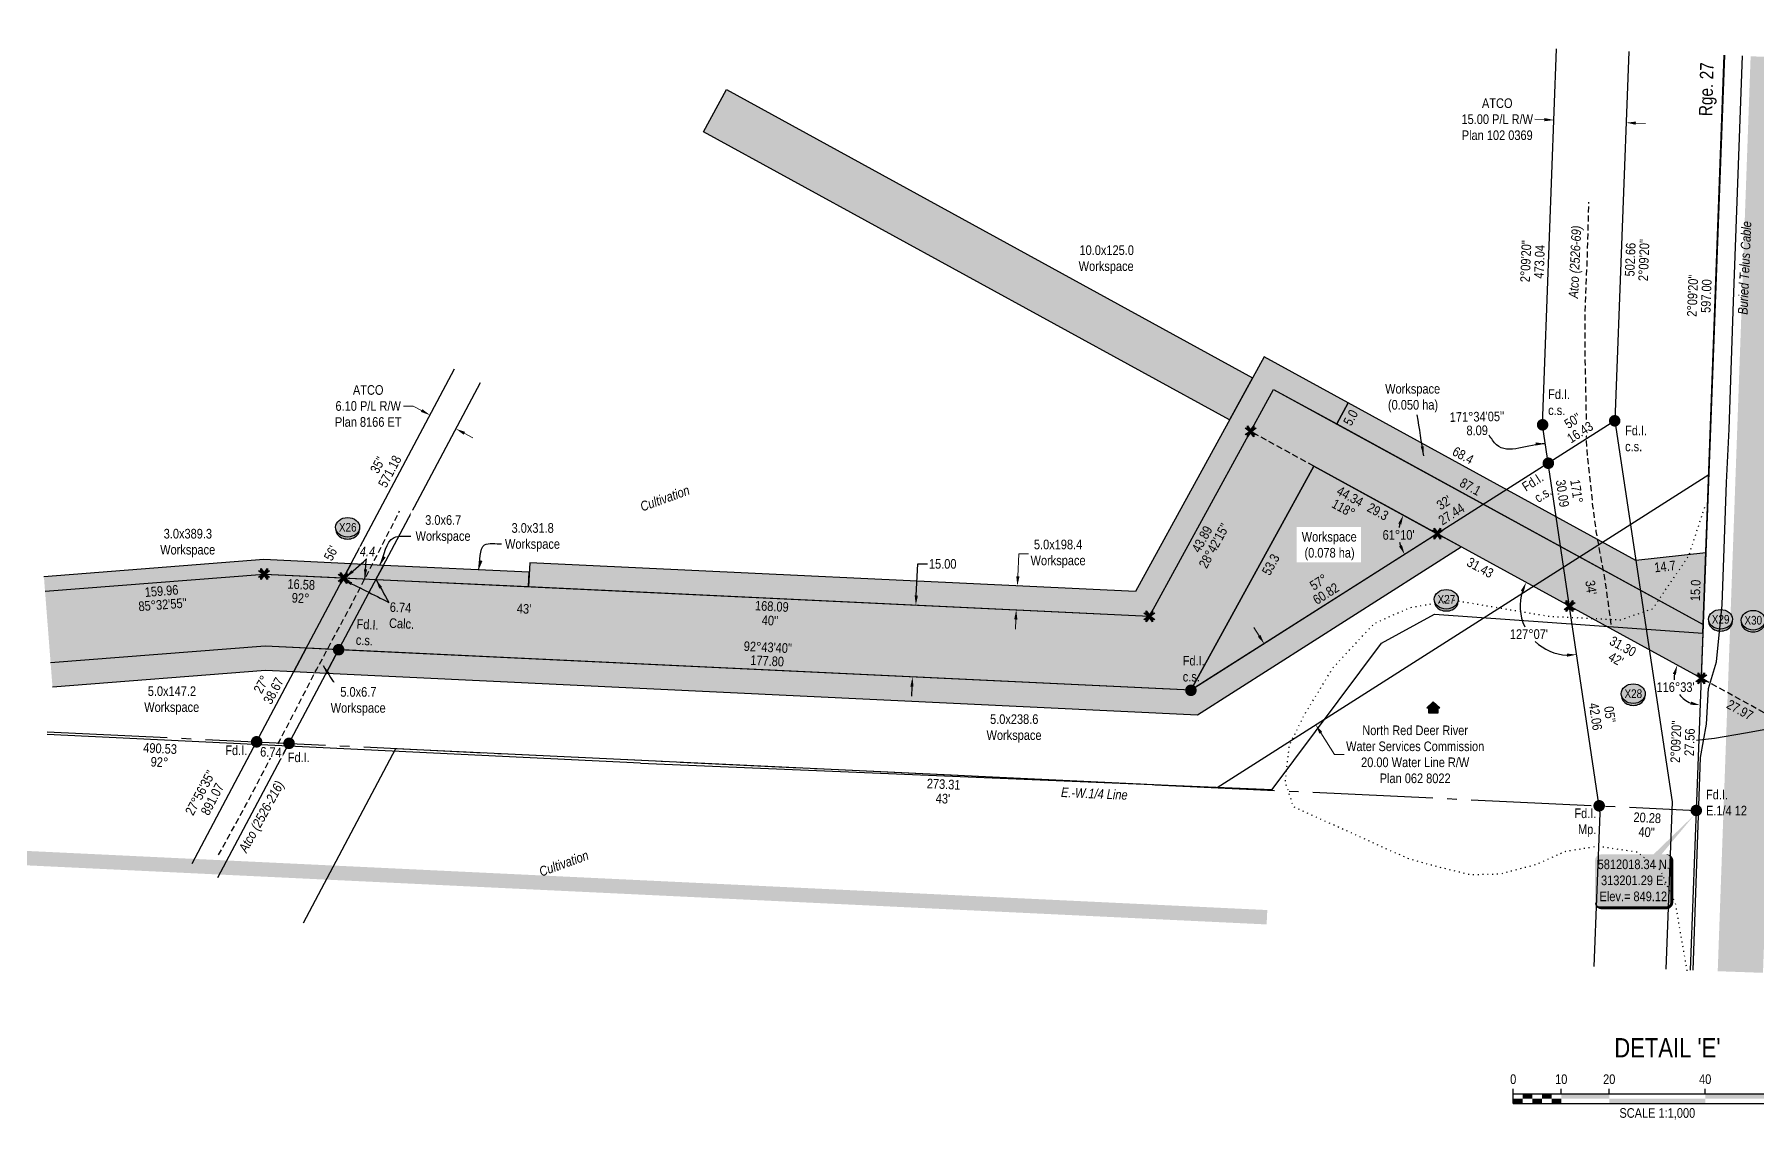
# Model space of a CAD drawing. Extents: x 309252 to 321570, y 5809412 to 5814891.
# Drawn here: x 317052 to 318846, y 5813760 to 5814891 of the extents above; entities that cross this region are included whole.
import ezdxf
from ezdxf.enums import TextEntityAlignment as Align

# ---------------------------------------------------------------- set-up
doc = ezdxf.new("R2010")
doc.units = 0
doc.header["$LTSCALE"] = 5
doc.header["$PDSIZE"] = 0.5
for name, pattern in [('foc-QUARTERLINE', [33, 25, -3, 2, -3]), ('foc-TIELINE', [1.875, 1.25, -0.625]), ('foc-TOPO', [1, 0.2, -0.8]), ('UG_PIPE', [1.875, 1.25, -0.625])]:
    doc.linetypes.add(name, pattern=pattern)
doc.layers.get('Defpoints').update_dxf_attribs({"color": 9})
for name, color, linetype in [('AS-FENCE', 48, 'foc-FENCE'), ('AS-PIPE-UG', 44, 'UG_PIPE'), ('AS-PIPE-UG-T', 44, 'Continuous'), ('AS-POWER', 104, 'foc-POWER'), ('AS-RESIDENCE', 14, 'Continuous'), ('AS-ROADS', 254, 'Continuous'), ('AS-TELEPHONE', 224, 'foc-TEL'), ('AS-TELEPHONE-T', 224, 'Continuous'), ('D-TXT', 6, 'Continuous'), ('DETAIL-T', 7, 'Continuous'), ('F-RW', 190, 'Continuous'), ('L-BD', 7, 'Continuous'), ('L-MON', 1, 'Continuous'), ('L-QSEC', 8, 'foc-QUARTERLINE'), ('L-SEC', 7, 'Continuous'), ('L-SECLBL', 7, 'Continuous'), ('L-TIE', 7, 'foc-TIELINE'), ('L-TITLEDB-T', 4, 'Continuous'), ('P-CROSSINGS', 250, 'Continuous'), ('P-PROPOSED', 10, 'Continuous'), ('P-PROPOSED-H', 21, 'Continuous'), ('P-TEMP-H', 41, 'Continuous'), ('P-TEMP_ACCESS ROAD', 46, 'Continuous'), ('P-TEMP_WORKSPACE', 46, 'Continuous'), ('P-TXT', 4, 'Continuous'), ('T-VEGETATION CHANGE', 104, 'foc-TOPO')]:
    doc.layers.add(name, color=color, linetype=linetype)
for name, color, linetype, lineweight in [('F-RW-T', 190, 'Continuous', 9), ('P-TEMP-T', 46, 'Continuous', 18), ('T-TEXT', 48, 'Continuous', 18), ('T-TIE-T', 201, 'Continuous', 18)]:
    doc.layers.add(name, color=color, linetype=linetype, lineweight=lineweight)
doc.styles.add('175L', font='ARIALN.TTF', dxfattribs={"height": 20})
doc.styles.add('80', font='ARIALN.TTF', dxfattribs={"height": 10})
doc.styles.add('80CG', font='ARIALN.TTF', dxfattribs={"height": 10})
doc.styles.add('80L', font='ARIALN.TTF', dxfattribs={"height": 10})
doc.styles.add('80LS', font='ARIALNI.TTF', dxfattribs={"height": 10})
doc.styles.add('Crossing', font='ARIALN.TTF', dxfattribs={"height": 10})
doc.styles.add('foc-LtypeFont', font='ARIALN.TTF', dxfattribs={"height": 7.35})
doc.linetypes.add('foc-FENCE', pattern='A,10,-1,["X",foc-LtypeFont,S=0.2,R=0,X=-0.625,Y=-0.75],-1.24', length=12.24)
doc.linetypes.add('foc-POWER', pattern='A,6,-1,["P",foc-LtypeFont,S=0.2,R=0,X=-0.625,Y=-0.75],-1.24,4', length=12.24)
doc.linetypes.add('foc-TEL', pattern='A,2,-1,["T",foc-LtypeFont,S=0.2,R=0,X=-0.425,Y=-0.75],-1.24,8', length=12.24)
doc.dimstyles.new('Compass 5 000', dxfattribs={"dimscale": 5, "dimtxt": 9, "dimasz": 2, "dimexe": 0.2, "dimexo": 0.0625, "dimgap": 0.5, "dimtad": 0, "dimtih": 1, "dimtoh": 1, "dimzin": 0, "dimdsep": 46, "dimtxsty": '80CG', "dimcen": 0.1, "dimse1": 1, "dimse2": 1, "dimclrd": 256, "dimclrt": 256, "dimaunit": 1, "dimadec": 4, "dimazin": 0, "dimtfac": 0.06, "dimtofl": 0, "dimtmove": 0, "dimatfit": 1, "dimfxl": 0.2, "dimtolj": 1, "dimtzin": 0, "dimlwd": -1, "dimarcsym": 0})

# ---------------------------------------------------------------- blocks, each defined once
blk = doc.blocks.new('*D467')
at = {"layer": 'Defpoints', "color": 0, "transparency": 16777216}
for p in [(318483.5, 5814351.2), (318537.1, 5814267), (318333.5, 5814255.8)]:
    blk.add_point(p, dxfattribs=at)
at = {"layer": 'F-RW-T', "transparency": 16777216}
for p, q in [((318328.1, 5814264.2), (318322.7, 5814272.7)), ((318392.4, 5814163.1), (318406.7, 5814140.7)), ((318406.7, 5814140.7), (318416.7, 5814140.7))]:
    blk.add_line(p, q, dxfattribs=at)
for points in [[(318329.5, 5814265.1), (318326.7, 5814263.3), (318333.5, 5814255.8)], [(318393.9, 5814164), (318391, 5814162.2), (318387.1, 5814171.5)]]:
    blk.add_solid(points, dxfattribs=at)
at = {"layer": 'F-RW-T', "transparency": 16777216, "insert": (318490.7, 5814140.7), "char_height": 10, "attachment_point": 5, "style": '80CG'}
blk.add_mtext('\\A1;North Red Deer River\\PWater Services Commission\\P20.00 Water Line R/W\\PPlan 062 8022', dxfattribs=at)
blk = doc.blocks.new('res_occ')
for points in [[(0.1, 0.89), (-1.26, -0.37), (1.46, -0.37)], [(-0.9, -1.43), (1.1, -1.43), (1.1, -0.37), (-0.9, -0.37)]]:
    blk.add_hatch(color=14).paths.add_polyline_path(points)
at = {"color": 14}
for points in [[(0.1, 0.89), (-1.26, -0.37), (1.46, -0.37)], [(-0.9, -1.43), (1.1, -1.43), (1.1, -0.37), (-0.9, -0.37)]]:
    blk.add_lwpolyline(points, close=True, dxfattribs=at)
blk = doc.blocks.new('fdia')
at = {"color": 255, "const_width": 1}
blk.add_lwpolyline([(-0.5, 0, 1), (0.5, 0, 1)], format="xyb", close=True, dxfattribs=at)
blk = doc.blocks.new('Fdiaa')
blk.add_blockref('fdia', (0, 0))
blk = doc.blocks.new('fdib')
at = {"color": 1, "const_width": 1.6}
blk.add_lwpolyline([(-0.4, 0, 1), (0.4, 0, 1)], format="xyb", close=True, dxfattribs=at)
at = {"color": 1}
blk.add_circle((0, 0), 0.8, dxfattribs=at)
blk = doc.blocks.new('Fdibb')
blk.add_blockref('fdib', (0, 0))
blk = doc.blocks.new('fdicc')
for name in ['Fdibb', 'Fdiaa']:
    blk.add_blockref(name, (0, 0))
blk = doc.blocks.new('FDI')
blk.add_blockref('fdicc', (0, 0))
blk = doc.blocks.new('*D468')
at = {"layer": 'Defpoints', "color": 0, "transparency": 16777216}
for p in [(317464.4, 5814494.1), (317437.5, 5814443.5), (317464.4, 5814429.2)]:
    blk.add_point(p, dxfattribs=at)
at = {"layer": 'F-RW-T', "transparency": 16777216}
for p, q in [((317446.7, 5814503.5), (317436.7, 5814503.5)), ((317455.5, 5814498.8), (317446.7, 5814503.5)), ((317500.1, 5814475.2), (317509, 5814470.5))]:
    blk.add_line(p, q, dxfattribs=at)
for points in [[(317456.3, 5814500.3), (317454.8, 5814497.4), (317464.4, 5814494.1)], [(317500.9, 5814476.6), (317499.4, 5814473.7), (317491.3, 5814479.9)]]:
    blk.add_solid(points, dxfattribs=at)
at = {"layer": 'F-RW-T', "transparency": 16777216, "insert": (317400, 5814503.5), "char_height": 10, "attachment_point": 5, "style": '80CG'}
blk.add_mtext('\\A1;ATCO\\P6.10 P/L R/W\\PPlan 8166 ET', dxfattribs=at)
blk = doc.blocks.new('*D469')
at = {"layer": 'Defpoints', "color": 0, "transparency": 16777216}
for p in [(317970.5, 5814296.1), (317973.7, 5814296), (317970.1, 5814221.1)]:
    blk.add_point(p, dxfattribs=at)
at = {"layer": 'P-TXT', "transparency": 16777216}
for p, q in [((317971, 5814306.1), (317972.6, 5814339)), ((317972.6, 5814339), (317982.6, 5814339)), ((317966.5, 5814211.2), (317966, 5814201.2))]:
    blk.add_line(p, q, dxfattribs=at)
for points in [[(317969.3, 5814306.2), (317972.7, 5814306), (317970.5, 5814296.1)], [(317964.8, 5814211.3), (317968.1, 5814211.1), (317967, 5814221.2)]]:
    blk.add_solid(points, dxfattribs=at)
at = {"layer": 'P-TXT', "transparency": 16777216, "insert": (317998.5, 5814339), "char_height": 10, "attachment_point": 5, "style": '80CG'}
blk.add_mtext('\\A1;15.00', dxfattribs=at)
blk = doc.blocks.new('*D471')
at = {"layer": 'Defpoints', "color": 0, "transparency": 16777216}
for p in [(318636.2, 5814825.8), (318711.5, 5814823), (318635.3, 5814801.4)]:
    blk.add_point(p, dxfattribs=at)
at = {"layer": 'F-RW-T', "transparency": 16777216}
for p, q in [((318625.3, 5814801.8), (318615.3, 5814802.2)), ((318720.6, 5814798.2), (318730.6, 5814797.8))]:
    blk.add_line(p, q, dxfattribs=at)
for points in [[(318625.3, 5814803.5), (318625.2, 5814800.1), (318635.3, 5814801.4)], [(318720.6, 5814799.8), (318720.5, 5814796.5), (318710.6, 5814798.6)]]:
    blk.add_solid(points, dxfattribs=at)
at = {"layer": 'F-RW-T', "transparency": 16777216, "insert": (318576.2, 5814802.2), "char_height": 10, "attachment_point": 5, "style": '80CG'}
blk.add_mtext('\\A1;ATCO\\P15.00 P/L R/W\\PPlan 102 0369', dxfattribs=at)
blk = doc.blocks.new('*U325')
at = {"color": 0}
for p, q in [((-150, 0), (-150, 15)), ((-150, 10), (150.2, 10)), ((-150, 0), (150.2, 0)), ((-100, 10), (-100, 15)), ((-50, 10), (-50, 15)), ((50, 10), (50, 15)), ((150.2, 0), (150.2, 15))]:
    blk.add_line(p, q, dxfattribs=at)
for points in [[(-150, 5), (-140, 5), (-150, 0), (-140, 0)], [(-140, 10), (-130, 10), (-140, 5), (-130, 5)], [(-130, 5), (-120, 5), (-130, 0), (-120, 0)], [(-120, 10), (-110, 10), (-120, 5), (-110, 5)], [(-110, 5), (-100, 5), (-110, 0), (-100, 0)], [(-100, 10), (-50, 10), (-100, 5), (-50, 5)], [(-50, 5), (50, 5), (-50, 0), (50, 0)], [(50, 10), (150.2, 10), (50, 5), (150.2, 5)]]:
    blk.add_solid(points, dxfattribs=at)
at = {"color": 0, "style": '80'}
blk.add_text('metres', height=10, dxfattribs=at).set_placement((162.2, 20), align=Align.CENTER)
at = {"color": 0, "char_height": 10, "style": '80'}
for s, insert, attachment_point in [('0', (-150, 30.2), 2), ('10', (-100, 30.2), 2), ('20', (-50, 30.2), 2), ('40', (50, 30.2), 2), ('60', (136.7, 30.2), 3), ('SCALE 1:1,000', (0.1, -5), 2)]:
    blk.add_mtext(s, dxfattribs=dict(at, insert=insert, attachment_point=attachment_point))
blk = doc.blocks.new('TEMP')
h = blk.add_hatch(color=255)
h.dxf.hatch_style = 1
h.paths.add_polyline_path([(0, 0.25), (-0.67, 1.15), (-0.67, 0.67), (-1.15, 0.67), (-0.25, 0), (-1.15, -0.67), (-0.67, -0.67), (-0.67, -1.15), (0, -0.25), (0.67, -1.15), (0.67, -0.67), (1.15, -0.67), (0.25, 0), (1.15, 0.67), (0.67, 0.67), (0.67, 1.15)])
h.paths.add_polyline_path([(0.57, 0.85), (0.57, 0.57), (0.85, 0.57), (0.08, 0), (0.85, -0.57), (0.57, -0.57), (0.57, -0.85), (0, -0.08), (-0.57, -0.85), (-0.57, -0.57), (-0.85, -0.57), (-0.08, 0), (-0.85, 0.57), (-0.57, 0.57), (-0.57, 0.85), (0, 0.08)], flags=16)
h = blk.add_hatch(color=1)
h.dxf.hatch_style = 1
h.paths.add_polyline_path([(0, 0.08), (-0.57, 0.85), (-0.57, 0.57), (-0.85, 0.57), (-0.08, 0), (-0.85, -0.57), (-0.57, -0.57), (-0.57, -0.85), (0, -0.08), (0.57, -0.85), (0.57, -0.57), (0.85, -0.57), (0.08, 0), (0.85, 0.57), (0.57, 0.57), (0.57, 0.85)])
at = {"color": 1}
for p, q in [((-0.08, 0), (0.08, 0)), ((0, 0.08), (0, -0.08))]:
    blk.add_line(p, q, dxfattribs=at)
at = {"color": 255, "flags": 128}
blk.add_lwpolyline([(-0.25, 0), (-1.15, 0.67), (-0.67, 0.67), (-0.67, 1.15), (0, 0.25), (0.67, 1.15), (0.67, 0.67), (1.15, 0.67), (0.25, 0), (1.15, -0.67), (0.67, -0.67), (0.67, -1.15), (0, -0.25), (-0.67, -1.15), (-0.67, -0.67), (-1.15, -0.67)], close=True, dxfattribs=at)
at = {"color": 1, "flags": 128}
blk.add_lwpolyline([(-0.08, 0), (-0.85, 0.57), (-0.57, 0.57), (-0.57, 0.85), (0, 0.08), (0.57, 0.85), (0.57, 0.57), (0.85, 0.57), (0.08, 0), (0.85, -0.57), (0.57, -0.57), (0.57, -0.85), (0, -0.08), (-0.57, -0.85), (-0.57, -0.57), (-0.85, -0.57)], close=True, dxfattribs=at)
blk = doc.blocks.new('xing2')
h = blk.add_hatch(color=50)
h.dxf.hatch_style = 1
edge = h.paths.add_edge_path()
edge.add_ellipse((0, 0), major_axis=(-12.5, 0), ratio=0.816297, start_angle=0, end_angle=360)
h = blk.add_hatch(color=250)
h.dxf.hatch_style = 1
edge = h.paths.add_edge_path()
edge.add_ellipse((0, -2), major_axis=(-12.5, 0), ratio=0.816297, start_angle=0, end_angle=180)
edge.add_line((12.5, -2), (12.5, 0))
edge.add_ellipse((0, 0), major_axis=(-12.5, 0), ratio=0.816297, start_angle=0, end_angle=180, ccw=False)
edge.add_line((-12.5, 0), (-12.5, -2))
at = {"color": 250}
blk.add_ellipse((0, 0), major_axis=(-12.5, 0), ratio=0.816297, dxfattribs=at)
blk.add_ellipse((0, -2), major_axis=(-12.5, 0), ratio=0.816297, start_param=0, end_param=3.141593, dxfattribs=at)
at = {"color": 250, "style": 'Crossing'}
blk.add_attdef('CROSSING', text='', height=9, dxfattribs=at).set_placement((0.1, 0), align=Align.MIDDLE_CENTER)
at = {"color": 250, "style": 'Crossing', "flags": 1}
for tag, p in [('OWNER', (0.1, -12.5)), ('DESCRIPTION', (0.1, -25.8)), ('LOCATION', (0.1, -39.3)), ('DWG_REF', (0.1, -52.8))]:
    blk.add_attdef(tag, text='', height=9, dxfattribs=at).set_placement(p, align=Align.MIDDLE_CENTER)
blk = doc.blocks.new('*U607')
h = blk.add_hatch(color=254)
edge = h.paths.add_edge_path()
edge.add_line((-34, -28.5), (34, -28.5))
edge.add_arc((34, -22.5), 6, 270, 360)
edge.add_line((40, -22.5), (40, 21))
edge.add_arc((34, 21), 6, 0, 90)
edge.add_line((34, 27), (-34, 27))
edge.add_arc((-34, 21), 6, 90, 180)
edge.add_line((-40, 21), (-40, -22.5))
edge.add_arc((-34, -22.5), 6, 180, 270)
at = {"color": 1, "flags": 128}
blk.add_lwpolyline([(63.8, 68.6, 0, 10, 0), (0, 0, 5, 5, 0)], format="xyseb", dxfattribs=at)
blk.add_lwpolyline([(-34, -28.5, 3, 3, 0), (34, -28.5, 3, 3, 0.414214), (40, -22.5, 3, 3, 0), (40, 21, 3, 0, 0.414214), (34, 27, 0, 0, 0), (-34, 27, 0, 0, 0.414214), (-40, 21, 0, 0, 0), (-40, -22.5, 0, 3, 0.414214)], format="xyseb", close=True, dxfattribs=at)
at = {"color": 1, "style": '80'}
blk.add_attdef('ENTER_TEXT_001', (-36, -5), '', height=10, dxfattribs=at)
blk = doc.blocks.new('*D854')
at = {"layer": 'Defpoints', "color": 0, "transparency": 16777216}
for p in [(318073.4, 5814316.3), (318076.3, 5814316.2), (318072.2, 5814291.3)]:
    blk.add_point(p, dxfattribs=at)
at = {"layer": 'P-TEMP-T', "transparency": 16777216}
for p, q in [((318076.8, 5814326.1), (318077.9, 5814349.5)), ((318077.9, 5814349.5), (318087.9, 5814349.5)), ((318074.7, 5814281.2), (318074.2, 5814271.2))]:
    blk.add_line(p, q, dxfattribs=at)
for points in [[(318075.1, 5814326.2), (318078.5, 5814326.1), (318076.3, 5814316.2)], [(318073, 5814281.3), (318076.3, 5814281.1), (318075.1, 5814291.2)]]:
    blk.add_solid(points, dxfattribs=at)
at = {"layer": 'P-TEMP-T', "transparency": 16777216, "insert": (318118.7, 5814349.5), "char_height": 10, "attachment_point": 5, "style": '80CG'}
blk.add_mtext('\\A1;5.0x198.4\\PWorkspace', dxfattribs=at)
blk = doc.blocks.new('*D856')
at = {"layer": 'Defpoints', "color": 0, "transparency": 16777216}
for p in [(318385, 5814441), (318473.8, 5814376.4), (318513.7, 5814370.6), (318788.7, 5814220), (318257.1, 5814207.4)]:
    blk.add_point(p, dxfattribs=at)
at = {"layer": 'L-BD', "transparency": 16777216}
for start, end in [(165.5479, 171.0228), (192.7881, 198.1944)]:
    blk.add_arc((318513.7, 5814370.6), 40.3, start, end, dxfattribs=at)
for points in [[(318473.1, 5814381.2), (318476.2, 5814380), (318478.3, 5814389.9)], [(318476.9, 5814358.7), (318473.9, 5814357.3), (318479.7, 5814348.9)]]:
    blk.add_solid(points, dxfattribs=at)
at = {"layer": 'L-BD', "transparency": 16777216, "insert": (318473.4, 5814369.2), "char_height": 10, "attachment_point": 5, "style": '80CG'}
blk.add_mtext("\\A1;61°10'", dxfattribs=at)
blk = doc.blocks.new('*D857')
at = {"layer": 'Defpoints', "color": 0, "transparency": 16777216}
for p in [(318623.2, 5814484.1), (318385, 5814441), (318601.5, 5814283.1), (318788.7, 5814220), (318683.3, 5814079.5)]:
    blk.add_point(p, dxfattribs=at)
at = {"layer": 'L-BD', "transparency": 16777216}
for start, end in [(162.4961, 205.0394), (226.0634, 267.2381)]:
    blk.add_arc((318651.2, 5814295.2), 51.2, start, end, dxfattribs=at)
for points in [[(318600.8, 5814311.3), (318603.9, 5814310), (318606.3, 5814319.8)], [(318648.7, 5814245.7), (318648.9, 5814242.4), (318658.8, 5814244.6)]]:
    blk.add_solid(points, dxfattribs=at)
at = {"layer": 'L-BD', "transparency": 16777216, "insert": (318609.2, 5814265.9), "char_height": 10, "attachment_point": 5, "style": '80CG'}
blk.add_mtext("\\A1;127°07'", dxfattribs=at)
blk = doc.blocks.new('*D858')
at = {"layer": 'Defpoints', "color": 0, "transparency": 16777216}
for p in [(318813.1, 5814868.9), (318385, 5814441), (318788.7, 5814220), (318770.1, 5814198.8), (318783.4, 5814082.4)]:
    blk.add_point(p, dxfattribs=at)
at = {"layer": 'L-BD', "transparency": 16777216}
for start, end in [(171.7384, 183.5825), (217.0367, 247.3934)]:
    blk.add_arc((318788.6, 5814220.1), 28.2, start, end, dxfattribs=at)
for points in [[(318759.1, 5814224.6), (318762.3, 5814223.6), (318763.8, 5814233.6)], [(318778.1, 5814195.7), (318777.4, 5814192.4), (318787.5, 5814191.9)]]:
    blk.add_solid(points, dxfattribs=at)
at = {"layer": 'L-BD', "transparency": 16777216, "insert": (318762, 5814210.7), "char_height": 10, "attachment_point": 5, "style": '80CG'}
blk.add_mtext("\\A1;116°33'", dxfattribs=at)

msp = doc.modelspace()

# ---------------------------------------------------------------- hatches: boundary and pattern name
at = {"layer": 'P-PROPOSED-H'}
h = msp.add_hatch(color=256, dxfattribs=at)
h.dxf.hatch_style = 1
h.paths.add_polyline_path([(317063.338, 5814310.707), (317069.158, 5814235.943), (317292.725, 5814253.345), (318257.105, 5814207.391), (318384.994, 5814441.031), (318788.737, 5814219.955), (318790.839, 5814275.804), (318343.228, 5814520.9), (318213.825, 5814284.575), (317291.595, 5814328.477)])
at = {"layer": 'P-TEMP-H'}
h = msp.add_hatch(color=256, dxfattribs=at)
h.dxf.hatch_style = 1
h.paths.add_polyline_path([(317773.154, 5814833.053), (318321.302, 5814532.906), (318297.29, 5814489.054), (317749.143, 5814789.201)])
h = msp.add_hatch(color=256, dxfattribs=at)
h.dxf.hatch_style = 1
h.paths.add_polyline_path([(318421.011, 5814506.809), (318333.308, 5814554.832), (318199.404, 5814310.289), (317568.274, 5814340.363), (317567.084, 5814315.394), (318213.825, 5814284.575), (318343.228, 5814520.9), (318409.006, 5814484.883)])
h = msp.add_hatch(color=256, dxfattribs=at)
h.dxf.hatch_style = 1
h.paths.add_polyline_path([(318409.006, 5814484.883), (318790.839, 5814275.804), (318793.659, 5814350.744), (318720.748, 5814342.684), (318421.011, 5814506.809)])
h = msp.add_hatch(color=256, dxfattribs=at)
h.dxf.hatch_style = 1
h.paths.add_polyline_path([(318257.085, 5814207.436), (318384.994, 5814441.031), (318513.683, 5814370.566)])
h = msp.add_hatch(color=256, dxfattribs=at)
h.dxf.hatch_style = 1
h.paths.add_polyline_path([(317369.175, 5814249.702), (317356.228, 5814225.293), (318263.832, 5814182.044), (318538.729, 5814356.851), (318513.683, 5814370.566), (318257.105, 5814207.391)])
h = msp.add_hatch(color=256, dxfattribs=at)
h.dxf.hatch_style = 1
h.paths.add_polyline_path([(317062.174, 5814325.66), (317063.338, 5814310.707), (317291.619, 5814328.476), (317374.392, 5814324.532), (317382.161, 5814339.177), (317291.393, 5814343.503)])
h = msp.add_hatch(color=256, dxfattribs=at)
h.dxf.hatch_style = 1
h.paths.add_polyline_path([(317374.392, 5814324.532), (317408.017, 5814322.93), (317415.786, 5814337.575), (317382.161, 5814339.177)])
h = msp.add_hatch(color=256, dxfattribs=at)
h.dxf.hatch_style = 1
h.paths.add_polyline_path([(317415.786, 5814337.575), (317408.017, 5814322.93), (317567.084, 5814315.394), (317567.796, 5814330.332)])
h = msp.add_hatch(color=256, dxfattribs=at)
h.dxf.hatch_style = 1
h.paths.add_polyline_path([(317335.526, 5814251.306), (317292.725, 5814253.345), (317069.158, 5814235.943), (317071.098, 5814211.021), (317293.101, 5814228.301), (317322.579, 5814226.897)])
h = msp.add_hatch(color=256, dxfattribs=at)
h.dxf.hatch_style = 1
h.paths.add_polyline_path([(317322.603, 5814226.895), (317356.228, 5814225.293), (317369.205, 5814249.701), (317335.526, 5814251.306)])
h = msp.add_hatch(color=256, dxfattribs=at)
h.dxf.hatch_style = 1
h.paths.add_polyline_path([(318335.937, 5813963.55), (316557.43, 5814048.292), (316428.612, 5814018.196), (316425.199, 5814032.801), (316556.055, 5814063.373), (318336.651, 5813978.532)])
h.paths.add_polyline_path([(315695.01, 5813979.27), (315697.389, 5814029.209), (315584.862, 5814034.571), (315438.989, 5814087.286), (315427.83, 5814038.159), (315574.956, 5813984.991)])

# ---------------------------------------------------------------- linework, layer by layer
at = {"layer": 'AS-FENCE', "flags": 128}
for points in [[(318790.375, 5814267.001), (318812.723, 5814868.873)], [(317683.59, 5814131.611), (318341.77, 5814104.041), (318455.735, 5814256.656), (318511, 5814286.661), (318790.375, 5814267.001)], [(317683.59, 5814131.611), (317065.61, 5814161.456)]]:
    msp.add_lwpolyline(points, dxfattribs=at)
at = {"layer": 'AS-PIPE-UG', "flags": 128}
for points in [[(318695.01, 5814275.811), (318688.755, 5814321.486), (318679.375, 5814372.671), (318675.935, 5814399.176), (318669.395, 5814461.471), (318668.94, 5814503.991), (318667.955, 5814550.346), (318667.615, 5814600.321), (318670.05, 5814655.356), (318671.72, 5814715.831)], [(317244.21, 5814035.881), (317273.345, 5814089.051), (317306.965, 5814153.511), (317323.29, 5814184.526), (317346.355, 5814229.296), (317382.825, 5814297.231), (317411.905, 5814353.156), (317432.695, 5814394.261)]]:
    msp.add_lwpolyline(points, dxfattribs=at)
at = {"layer": 'AS-POWER', "flags": 128}
msp.add_lwpolyline([(318783.93, 5814155.396), (318802.575, 5814157.511), (318834.92, 5814163.046), (318884.775, 5814172.121)], dxfattribs=at)
at = {"layer": 'AS-ROADS', "const_width": 47.196, "flags": 128}
msp.add_lwpolyline([(318829.466, 5813913.995), (318863.76, 5814866.944)], dxfattribs=at)
at = {"layer": 'AS-TELEPHONE', "flags": 128}
msp.add_lwpolyline([(318780.361, 5813915.76), (318787.925, 5814137.511), (318794.255, 5814172.106), (318796.16, 5814209.296), (318804.56, 5814237.091), (318810.365, 5814296.331), (318812.885, 5814364.811), (318815.085, 5814423.986), (318817.755, 5814479.471), (318822.175, 5814612.431), (318831.799, 5814868.155)], dxfattribs=at)
at = {"layer": 'F-RW', "flags": 128}
for points in [[(318677.198, 5813919.728), (318683.25, 5814079.511), (318623.235, 5814484.086), (318638.083, 5814875.474)], [(317332.551, 5813965.297), (317428.795, 5814146.756), (318284.375, 5814106.116), (318796.575, 5814432.101), (318813.084, 5814868.859)], [(318713.366, 5814872.628), (318698.86, 5814488.246), (318758.535, 5814091.376), (318751.93, 5813916.914)], [(317283.795, 5814153.731), (317489.904, 5814542.305)], [(317310.737, 5814139.44), (317516.931, 5814528.173)], [(318698.86, 5814488.246), (318257.495, 5814207.476), (317370.18, 5814249.651)], [(317216.497, 5814026.851), (317283.795, 5814153.731)], [(317243.42, 5814012.571), (317317.603, 5814152.432)]]:
    msp.add_lwpolyline(points, dxfattribs=at)
at = {"layer": 'L-QSEC', "flags": 128}
msp.add_lwpolyline([(317065.735, 5814164.089), (318783.555, 5814082.256)], dxfattribs=at)
at = {"layer": 'L-SEC', "flags": 128}
for points in [[(318813.081, 5814868.859), (318783.355, 5814082.416)], [(318783.355, 5814082.416), (318777.076, 5813915.968)]]:
    msp.add_lwpolyline(points, dxfattribs=at)
at = {"layer": 'L-TIE'}
for p, q in [((318384.994, 5814441.031), (318319.216, 5814477.049)), ((318911.877, 5814152.528), (318788.737, 5814219.955))]:
    msp.add_line(p, q, dxfattribs=at)
at = {"layer": 'P-TEMP_WORKSPACE'}
msp.add_lwpolyline([(317415.786, 5814337.575), (317408.017, 5814322.93), (317567.084, 5814315.394), (317567.796, 5814330.332), (317415.786, 5814337.575)], close=True, dxfattribs=at)
at = {"layer": 'P-TEMP_WORKSPACE', "flags": 128}
msp.add_lwpolyline([(317322.603, 5814226.895), (317356.228, 5814225.293), (317369.205, 5814249.701), (317335.526, 5814251.306)], close=True, dxfattribs=at)
at = {"layer": 'T-VEGETATION CHANGE', "flags": 128}
msp.add_lwpolyline([(318774.095, 5813915.207), (318761.967, 5813984.976), (318746.332, 5814019.659), (318722.306, 5814038.715), (318681.12, 5814044.813), (318647.179, 5814039.478), (318616.289, 5814025.757), (318578.917, 5814015.848), (318548.408, 5814015.086), (318511.417, 5814024.233), (318483.959, 5814031.855), (318454.96, 5814044.792), (318363.888, 5814086.053), (318355.388, 5814112.145), (318359.638, 5814149.766), (318374.816, 5814181.318), (318405.174, 5814231.075), (318448.282, 5814277.191), (318485.318, 5814293.574), (318530.247, 5814301.462), (318630.621, 5814284.492), (318704.693, 5814280.851), (318738.087, 5814292.38), (318775.73, 5814347.598), (318792.82, 5814399.577)], dxfattribs=at)

# ---------------------------------------------------------------- block references
at = {"layer": 'AS-RESIDENCE', "xscale": 5.000000000000016, "yscale": 5.000000000000016, "zscale": 5.000000000000016}
msp.add_blockref('res_occ', (318509.037, 5814191.056), dxfattribs=at)
at = {"layer": 'DETAIL-T'}
ref = msp.add_blockref('*U607', (318718.119, 5814009.416), dxfattribs=at)
ref.add_attrib('ENTER_TEXT_001', '5812018.34 N.', (318680.8, 5814021.188), dxfattribs={"layer": '0', "color": 1, "height": 10, "style": '80'})
ref.add_attrib('ENTER_TEXT_002', '313201.29 E.', (318684.299, 5814004.48), dxfattribs={"layer": '0', "color": 1, "height": 10, "style": '80'})
ref.add_attrib('ENTER_TEXT_003', 'Elev.= 849.12', (318682.775, 5813987.773), dxfattribs={"layer": '0', "color": 1, "height": 10, "style": '80'})
at = {"layer": 'L-MON', "xscale": 4.999542700000003, "yscale": 4.999542700000003, "zscale": 4.999542700000003}
for name, p in [('TEMP', (318319.216, 5814477.049)), ('FDI', (318623.45, 5814483.961)), ('FDI', (318623.45, 5814483.946)), ('FDI', (318698.56, 5814488.111)), ('FDI', (318629.44, 5814443.936)), ('TEMP', (318513.827, 5814370.487)), ('TEMP', (317291.595, 5814328.477)), ('TEMP', (317374.392, 5814324.532)), ('TEMP', (318651.492, 5814295.106)), ('TEMP', (318213.825, 5814284.575)), ('FDI', (317369.205, 5814249.701)), ('FDI', (318257.105, 5814207.391)), ('TEMP', (318788.737, 5814219.955)), ('FDI', (318682.375, 5814087.116)), ('FDI', (318783.555, 5814082.256))]:
    msp.add_blockref(name, p, dxfattribs=at)
at = {"layer": 'L-SECLBL', "xscale": 0.99990854, "yscale": 0.99990854, "zscale": 0.99990854}
msp.add_blockref('*U325', (318742.832, 5813777.185), dxfattribs=at)
at = {"layer": 'P-CROSSINGS'}
for p, values in [((318523.102, 5814302.225), {'CROSSING': 'X27'}), ((318808.845, 5814281.381), {'CROSSING': 'X29'}), ((318842.802, 5814280.393), {'CROSSING': 'X30'}), ((318717.891, 5814203.913), {'CROSSING': 'X28'})]:
    msp.add_blockref('xing2', p, dxfattribs=at).add_auto_attribs(values)

# ---------------------------------------------------------------- texts
at = {"layer": 'AS-PIPE-UG-T', "char_height": 9.99909, "attachment_point": 1, "style": '80L'}
for s, width, insert, rotation in [('\\pi1.5916;{\\fArial Narrow|b0|i1|c0|p34;Atco (2526-69)}', 78.29236, (318650.361, 5814614.405), 87.466625), ('\\pi-0.42228;{\\fArial Narrow|b0|i1|c0|p34;Atco (2526-216)}', 80.63503, (317264.71, 5814042.711), 61.279049)]:
    msp.add_mtext_dynamic_manual_height_columns(s, width=width, gutter_width=50, heights=[0], dxfattribs=dict(at, insert=insert, rotation=rotation))
at = {"layer": 'AS-TELEPHONE-T', "insert": (318826.913, 5814598.668), "char_height": 9.99909, "attachment_point": 1, "rotation": 87.61642, "style": '175L'}
msp.add_mtext_dynamic_manual_height_columns('\\pi0.3034;{\\fArial Narrow|b0|i1|c0|p34;Buried Telus Cable}', width=97.23506, gutter_width=100, heights=[0], dxfattribs=at)
at = {"layer": 'D-TXT', "color": 3, "insert": (318786.168, 5814805.595), "char_height": 13.9987, "attachment_point": 1, "rotation": 88.491647, "style": '80L'}
msp.add_mtext_dynamic_manual_height_columns('Rge. 27', width=73.75526, gutter_width=47.5, heights=[0], dxfattribs=at)
at = {"layer": 'DETAIL-T', "color": 3, "insert": (318753.49, 5813835.128), "char_height": 19.9982, "width": 223.83755, "attachment_point": 5, "style": '80CG'}
msp.add_mtext("DETAIL 'E'", dxfattribs=at)
at = {"layer": 'L-BD', "style": '80L'}
for s, height, rotation, p in [('2°09\'20"', 9.9991, 87.8443, (318605.902, 5814654.316)), ('473.04', 9.9991, 87.8443, (318620.141, 5814653.78)), ('502.66', 9.9991, 87.8388, (318714.698, 5814656.017)), ('2°09\'20"', 9.9991, 87.8388, (318728.936, 5814655.48)), ("2°09'20''", 9.9991, 87.8448, (318779.659, 5814618.582)), ('597.00', 9.9991, 87.8448, (318793.898, 5814618.046)), ("171°34'05''", 9.99909, 0.898423, (318555.062, 5814492.434)), ('8.09', 9.9991, 0.898423, (318555.285, 5814478.187)), ("50''", 9.9991, 32.4621, (318654.803, 5814488.235)), ('35"', 9.9991, 62.0574, (317409.856, 5814442.071)), ('571.18', 9.9991, 62.0574, (317422.444, 5814435.395)), ('30.09', 9.9991, 278.4461, (318644.192, 5814412.513)), ('171%%D', 9.9991, 278.4461, (318659.028, 5814414.716)), ('44.34', 9.9991, 331.2964, (318422.862, 5814409.466)), ("32'", 9.9991, 32.4621, (318520.767, 5814402.969)), ('118°', 9.9991, 331.2964, (318416.019, 5814396.968)), ('27.44', 9.9991, 32.4621, (318528.415, 5814390.947)), ('43.89', 9.9991, 61.2964, (318268.635, 5814364.895)), ("28°42'15''", 9.9991, 61.2964, (318281.132, 5814358.052)), ("56'", 9.9991, 62.0574, (317361.166, 5814350.277)), ('31.43', 9.9991, 331.2964, (318558.494, 5814335.199)), ('16.58', 9.9991, 357.2718, (317330.258, 5814317.698)), ('57°', 9.9991, 32.4522, (318390.083, 5814320.121)), ('60.82', 9.9991, 32.4522, (318397.729, 5814308.098)), ("34'", 9.9991, 278.4461, (318673.898, 5814314.476)), ("85°32'55''", 9.9991, 4.4509, (317185.828, 5814296.713)), ('159.96', 9.9991, 4.4509, (317184.722, 5814310.918)), ('92°', 9.9991, 357.2718, (317329.58, 5814303.465)), ('168.09', 9.9991, 357.2718, (317820.544, 5814294.92)), ("43'", 9.9991, 357.2718, (317562.371, 5814292.373)), ("40''", 9.9991, 357.2718, (317818.585, 5814280.163)), ('92%%D43\'40"', 9.99909, 357.2718, (317816.298, 5814252.296)), ('31.30', 9.9991, 331.2964, (318707.137, 5814253.237)), ('177.80', 9.9991, 357.2718, (317815.62, 5814238.063)), ("42'", 9.9991, 331.2964, (318699.934, 5814240.081)), ('27°', 9.9991, 62.0574, (317288.694, 5814213.646)), ('38.67', 9.9991, 62.0574, (317301.281, 5814206.969)), ('42.06', 9.9991, 278.4461, (318678.671, 5814180.083)), ('27.97', 9.9991, 331.2964, (318829.059, 5814187.047)), ("05''", 9.9991, 278.4461, (318693.507, 5814182.286)), ("2°09'20''", 9.9991, 87.8448, (318762.292, 5814153.898)), ('27.56', 9.9991, 87.8448, (318776.531, 5814153.362)), ('490.53', 9.9991, 357.2839, (317183.224, 5814146.903)), ('92°', 9.9991, 357.2839, (317182.549, 5814132.67)), ("27°56'35''", 9.9991, 62.0572, (317224.997, 5814100.738)), ('891.07', 9.9991, 62.0572, (317237.585, 5814094.061)), ('273.31', 9.9991, 357.2701, (317999.502, 5814109.666)), ("43'", 9.9991, 357.2701, (317998.787, 5814094.684)), ('20.28', 9.9991, 357.25, (318732.486, 5814074.698)), ('40"', 9.9991, 357.25, (318731.766, 5814059.717))]:
    msp.add_text(s, height=height, rotation=rotation, dxfattribs=at).set_placement(p, align=Align.MIDDLE)
at = {"layer": 'L-MON', "attachment_point": 1, "style": '80L'}
for s, width, insert, char_height in [('Fd.I.\\Pc.s.', 22.04407, (318629.217, 5814520.813), 9.9991), ('Fd.I.\\Pc.s.', 22.04407, (318709.366, 5814483.01), 9.9991), ('Fd.I.\\Pc.s.', 34.76137, (318248.549, 5814243.323), 9.9991), ('Fd.I.', 34.76137, (317251.1, 5814149.93), 9.9991), ('Fd.I.\\PE.1/4 12', 46.11008, (318793.674, 5814103.815), 9.9991), ('\\pi13.781;Fd.I.\\P\\pi17.498;Mp.', 34.76137, (318642.787, 5814084.322), 9.99909)]:
    msp.add_mtext_dynamic_manual_height_columns(s, width=width, gutter_width=50, heights=[0], dxfattribs=dict(at, insert=insert, char_height=char_height))
for s, width, insert, char_height, rotation in [('\\pi1.0637;Fd.I.\\P\\pi5.6404;c.s.', 22.04407, (318599.863, 5814421.913), 9.99909, 32.462078), ('Fd.I.\\Pc.s.', 34.76137, (317388.203, 5814281.563), 9.9991, 357.271819)]:
    msp.add_mtext_dynamic_manual_height_columns(s, width=width, gutter_width=50, heights=[0], dxfattribs=dict(at, insert=insert, char_height=char_height, rotation=rotation))
at = {"layer": 'L-QSEC', "insert": (318106.824, 5814106.947), "char_height": 9.99909, "attachment_point": 1, "rotation": 357.566102, "style": '80L'}
msp.add_mtext_dynamic_manual_height_columns('\\pi15.195;{\\fArial Narrow|b0|i1|c0|p34;E.-W.1/4 Line}', width=98.95081, gutter_width=50, heights=[0], dxfattribs=at)
at = {"layer": 'L-TITLEDB-T', "insert": (317422.814, 5814299.203), "char_height": 9.9991, "attachment_point": 1, "rotation": 357.271819, "style": '80L'}
msp.add_mtext_dynamic_manual_height_columns('6.74\\PCalc.', width=34.76137, gutter_width=50, heights=[0], dxfattribs=at)
at = {"layer": 'P-TEMP_ACCESS ROAD', "style": '80L'}
for s, rotation, p in [('5.0', 61.2964, (318423.436, 5814491.459)), ('68.4', 331.2964, (318540.636, 5814452.137)), ('87.1', 331.2964, (318548.302, 5814419.439)), ('14.7', 6.3085, (318750.922, 5814336.463)), ('15.0', 87.8448, (318782.675, 5814311.467))]:
    msp.add_text(s, height=9.9991, rotation=rotation, dxfattribs=at).set_placement(p, align=Align.MIDDLE)
at = {"layer": 'P-TEMP_WORKSPACE', "style": '80L'}
for s, rotation, p in [('29.3', 331.2964, (318451.901, 5814393.565)), ('53.3', 61.2964, (318340.219, 5814338.406))]:
    msp.add_text(s, height=9.9991, rotation=rotation, dxfattribs=at).set_placement(p, align=Align.MIDDLE)
at = {"layer": 'T-TEXT', "style": '80LS'}
for p in [(317709.041, 5814407.453), (317603.781, 5814027.181)]:
    msp.add_text('Cultivation', height=9.99909, rotation=20, dxfattribs=at).set_placement(p, align=Align.MIDDLE_CENTER)

# ---------------------------------------------------------------- dimensions: what is measured, and where the dimension line sits
at = {"layer": 'F-RW-T'}
dim = msp.add_aligned_dim(p1=(318711.492, 5814822.957), p2=(318636.199, 5814825.814), distance=24.415, text='ATCO\\P15.00 P/L R/W\\PPlan 102 0369', dimstyle='Compass 5 000', dxfattribs=at)
dim.commit()
dim.dimension.update_dxf_attribs({"geometry": '*D471', "text_midpoint": (318576.202, 5814802.174)})
for base, p1, p2, angle, text, picture, middle in [((317464.366, 5814494.139), (317464.429, 5814429.193), (317437.496, 5814443.477), 152.059592, 'ATCO\\P6.10 P/L R/W\\PPlan 8166 ET', '*D468', (317400.03, 5814503.512)), ((318333.469, 5814255.806), (318537.114, 5814266.97), (318483.502, 5814351.248), 122.462078, 'North Red Deer River\\PWater Services Commission\\P20.00 Water Line R/W\\PPlan 062 8022', '*D467', (318490.661, 5814140.676))]:
    dim = msp.add_linear_dim(base=base, p1=p1, p2=p2, angle=angle, text=text, dimstyle='Compass 5 000', dxfattribs=at)
    dim.commit()
    dim.dimension.update_dxf_attribs({"geometry": picture, "text_midpoint": middle, "dimtype": 161})
at = {"layer": 'P-TEMP-T'}
dim = msp.add_linear_dim(base=(318076.325, 5814316.154), p1=(318072.211, 5814291.317), p2=(318073.402, 5814316.293), angle=87.271819, text='5.0x198.4\\PWorkspace', dimstyle='Compass 5 000', dxfattribs=at)
dim.commit()
dim.dimension.update_dxf_attribs({"geometry": '*D854', "text_midpoint": (318118.736, 5814349.508), "dimtype": 161})
at = {"layer": 'P-TXT'}
dim = msp.add_linear_dim(base=(317970.525, 5814296.125), p1=(317970.093, 5814221.067), p2=(317973.662, 5814295.976), angle=87.271819, text='15.00', dimstyle='Compass 5 000', dxfattribs=at)
dim.commit()
dim.dimension.update_dxf_attribs({"geometry": '*D469', "text_midpoint": (317998.506, 5814339.001), "dimtype": 161})

# ---------------------------------------------------------------- leaders
at = {"layer": 'L-BD', "path_type": 1}
msp.add_leader([(318626.186, 5814464.191), (318575.419, 5814463.108), (318567.651, 5814473.17)], dimstyle='Compass 5 000', override={"dimgap": 0.5, "dimtad": 0}, dxfattribs=at)
at = {"layer": 'L-TITLEDB-T', "path_type": 1}
for points in [[(317373.704, 5814322.99), (317421.502, 5814298.975)], [(317408.017, 5814322.93), (317421.502, 5814298.975)]]:
    msp.add_leader(points, dimstyle='Compass 5 000', override={"dimgap": 0.5, "dimtad": 0}, dxfattribs=at)
at = {"layer": 'P-TEMP_WORKSPACE', "path_type": 1}
msp.add_leader([(317352.955, 5814233.338), (317368.735, 5814208.108)], dimstyle='Compass 5 000', override={"dimgap": 0.5, "dimtad": 0}, dxfattribs=at)

# ---------------------------------------------------------------- next in the draw order: texts
at = {"layer": 'L-BD', "insert": (318662.451, 5814476.212), "char_height": 9.9991, "width": 29.66829, "attachment_point": 5, "rotation": 32.4621, "style": '80L', "bg_fill": 3, "box_fill_scale": 1.15, "bg_fill_color": 256, "bg_fill_true_color": 256, "bg_fill_transparency": 0}
msp.add_mtext('16.43', dxfattribs=at)
at = {"layer": 'L-BD', "insert": (317298.881, 5814148.037), "char_height": 9.9991, "width": 22.73855, "attachment_point": 2, "rotation": 357.3901, "style": '80L', "bg_fill": 3, "box_fill_scale": 1.1, "bg_fill_color": 256, "bg_fill_transparency": 0}
msp.add_mtext('6.74', dxfattribs=at)
at = {"layer": 'P-TEMP-T', "insert": (318140.009, 5814670.851), "char_height": 9.99909, "attachment_point": 1, "style": '80L', "bg_fill": 3, "box_fill_scale": 1.15, "bg_fill_color": 256, "bg_fill_true_color": 256, "bg_fill_transparency": 0}
msp.add_mtext_dynamic_manual_height_columns('\\pi1.0007;10.0x125.0\\P\\pi0.13104;Workspace', width=56.90082, gutter_width=50, heights=[0], dxfattribs=at)
at = {"layer": 'P-TEMP-T', "char_height": 9.99909, "attachment_point": 1, "style": '80L', "bg_fill": 2}
for s, insert in [('\\pi0.13104;Workspace\\P\\pi3.0332;(0.050 ha)', (318459.317, 5814526.473)), ('\\pi10.161;3.0x6.7\\P\\pi0.13104;Workspace', (317449.223, 5814389.774)), ('\\pi3.7903;3.0x389.3\\P\\pi0.13104;Workspace', (317183.189, 5814375.54)), ('\\pi6.9619;3.0x31.8\\P\\pi0.13104;Workspace', (317542.392, 5814381.515)), ('\\pi3.821;5.0x147.2\\P\\pi0.13104;Workspace', (317166.553, 5814211.566)), ('\\pi10.161;5.0x6.7\\P\\pi0.13104;Workspace', (317360.807, 5814210.748)), ('\\pi3.7903;5.0x238.6\\P\\pi0.13104;Workspace', (318044.053, 5814182.399))]:
    msp.add_mtext_dynamic_manual_height_columns(s, width=56.90082, gutter_width=50, heights=[0], dxfattribs=dict(at, insert=insert))
at = {"layer": 'T-TIE-T', "insert": (317391.238, 5814357.026), "char_height": 9.99909, "attachment_point": 1, "style": '80L', "bg_fill": 3, "box_fill_scale": 1, "bg_fill_color": 256, "bg_fill_transparency": 0}
msp.add_mtext_dynamic_manual_height_columns('{\\fArial Narrow|b0|i1|c0|p34;4.4}', width=15.87763, gutter_width=50, heights=[0], dxfattribs=at)

# ---------------------------------------------------------------- next in the draw order: linework, layer by layer
at = {"layer": 'P-TEMP_ACCESS ROAD', "flags": 128}
msp.add_lwpolyline([(317773.154, 5814833.053), (318321.302, 5814532.906), (318297.29, 5814489.054), (317749.143, 5814789.201)], close=True, dxfattribs=at)
at = {"layer": 'P-TEMP_WORKSPACE'}
msp.add_lwpolyline([(317369.175, 5814249.702), (317356.228, 5814225.293), (318263.832, 5814182.044), (318538.729, 5814356.851), (318513.683, 5814370.566), (318257.105, 5814207.391)], close=True, dxfattribs=at)
for points in [[(317063.338, 5814310.707), (317291.619, 5814328.476), (317374.392, 5814324.532), (317382.161, 5814339.177), (317291.393, 5814343.503), (317062.174, 5814325.66)], [(317071.098, 5814211.021), (317293.101, 5814228.301), (317322.579, 5814226.897), (317335.526, 5814251.306), (317292.725, 5814253.345), (317069.158, 5814235.943)]]:
    msp.add_lwpolyline(points, dxfattribs=at)
at = {"layer": 'P-TEMP_WORKSPACE', "flags": 128}
msp.add_lwpolyline([(317374.392, 5814324.532), (317408.017, 5814322.93), (317415.786, 5814337.575), (317382.161, 5814339.177)], close=True, dxfattribs=at)

# ---------------------------------------------------------------- next in the draw order: block references
at = {"layer": 'L-MON', "xscale": 4.999542700000003, "yscale": 4.999542700000003, "zscale": 4.999542700000003}
for p in [(317283.775, 5814153.776), (317283.795, 5814153.731), (317317.58, 5814152.191)]:
    msp.add_blockref('FDI', p, dxfattribs=at)
at = {"layer": 'P-CROSSINGS'}
msp.add_blockref('xing2', (317378.598, 5814377.204), dxfattribs=at).add_auto_attribs({'CROSSING': 'X26'})

# ---------------------------------------------------------------- next in the draw order: texts
at = {"layer": 'L-MON', "insert": (317316.215, 5814142.605), "char_height": 9.9991, "attachment_point": 1, "style": '80L'}
msp.add_mtext_dynamic_manual_height_columns('Fd.I.', width=34.76137, gutter_width=50, heights=[0], dxfattribs=at)

# ---------------------------------------------------------------- next in the draw order: leaders
at = {"layer": 'P-TEMP-T', "path_type": 1}
for points in [[(318499.667, 5814451.66), (318492.826, 5814494.243)], [(317412.248, 5814337.744), (317426.954, 5814366.604), (317444.25, 5814368.069)], [(317515.105, 5814332.842), (317521.313, 5814358.916), (317538.888, 5814360.087)]]:
    msp.add_leader(points, dimstyle='Compass 5 000', override={"dimgap": 0.5, "dimtad": 0}, dxfattribs=at)
at = {"layer": 'T-TIE-T', "path_type": 1}
for points in [[(317376.174, 5814324.66), (317398.073, 5814344.194)], [(317396.474, 5814323.48), (317398.073, 5814344.194)]]:
    msp.add_leader(points, dimstyle='Compass 5 000', override={"dimgap": 0.5, "dimtad": 0}, dxfattribs=at)

# ---------------------------------------------------------------- next in the draw order: texts
at = {"layer": 'P-TEMP-T', "insert": (318372.381, 5814372.358), "char_height": 9.99909, "attachment_point": 1, "style": '80L', "bg_fill": 2}
msp.add_mtext_dynamic_manual_height_columns('\\pi0.13104;Workspace\\P\\pi3.0332;(0.078 ha)', width=56.90082, gutter_width=50, heights=[0], dxfattribs=at)

# ---------------------------------------------------------------- next in the draw order: linework, layer by layer
at = {"layer": 'P-PROPOSED', "flags": 128}
msp.add_lwpolyline([(317063.338, 5814310.707), (317291.595, 5814328.477), (318213.825, 5814284.575), (318343.228, 5814520.9), (318790.839, 5814275.804), (318788.737, 5814219.955), (318788.737, 5814219.955), (318384.994, 5814441.031), (318257.105, 5814207.391), (317292.725, 5814253.345), (317069.158, 5814235.943)], dxfattribs=at)
at = {"layer": 'P-TEMP_ACCESS ROAD', "flags": 128}
for points in [[(318421.011, 5814506.809), (318333.308, 5814554.832), (318199.404, 5814310.289), (317568.274, 5814340.363), (317567.084, 5814315.394), (318213.825, 5814284.575), (318343.228, 5814520.9), (318409.006, 5814484.883)], [(318409.006, 5814484.883), (318790.839, 5814275.804), (318793.659, 5814350.744), (318720.748, 5814342.684), (318421.011, 5814506.809)], [(318257.085, 5814207.436), (318384.994, 5814441.031), (318513.683, 5814370.566)]]:
    msp.add_lwpolyline(points, close=True, dxfattribs=at)

# ---------------------------------------------------------------- next in the draw order: dimensions: what is measured, and where the dimension line sits
at = {"layer": 'L-BD'}
dim = msp.add_angular_dim_2l(base=(318770.067, 5814198.791), line1=((318788.737, 5814219.955), (318384.994, 5814441.031)), line2=((318813.081, 5814868.859), (318783.355, 5814082.416)), text="116°33'", dimstyle='Compass 5 000', dxfattribs=at)
dim.commit()
dim.dimension.update_dxf_attribs({"geometry": '*D858', "text_midpoint": (318761.982, 5814210.687), "dimtype": 162})
for base, line1, line2, text, picture, middle in [((318601.462, 5814283.124), ((318683.25, 5814079.511), (318623.235, 5814484.086)), ((318788.737, 5814219.955), (318384.994, 5814441.031)), "127°07'", '*D857', (318609.208, 5814265.946)), ((318473.8, 5814376.398), ((318788.737, 5814219.955), (318384.994, 5814441.031)), ((318513.683, 5814370.566), (318257.085, 5814207.436)), "61°10'", '*D856', (318473.397, 5814369.249))]:
    dim = msp.add_angular_dim_2l(base=base, line1=line1, line2=line2, text=text, dimstyle='Compass 5 000', dxfattribs=at)
    dim.commit()
    dim.dimension.update_dxf_attribs({"geometry": picture, "text_midpoint": middle})

doc.saveas('drawing.dxf')
